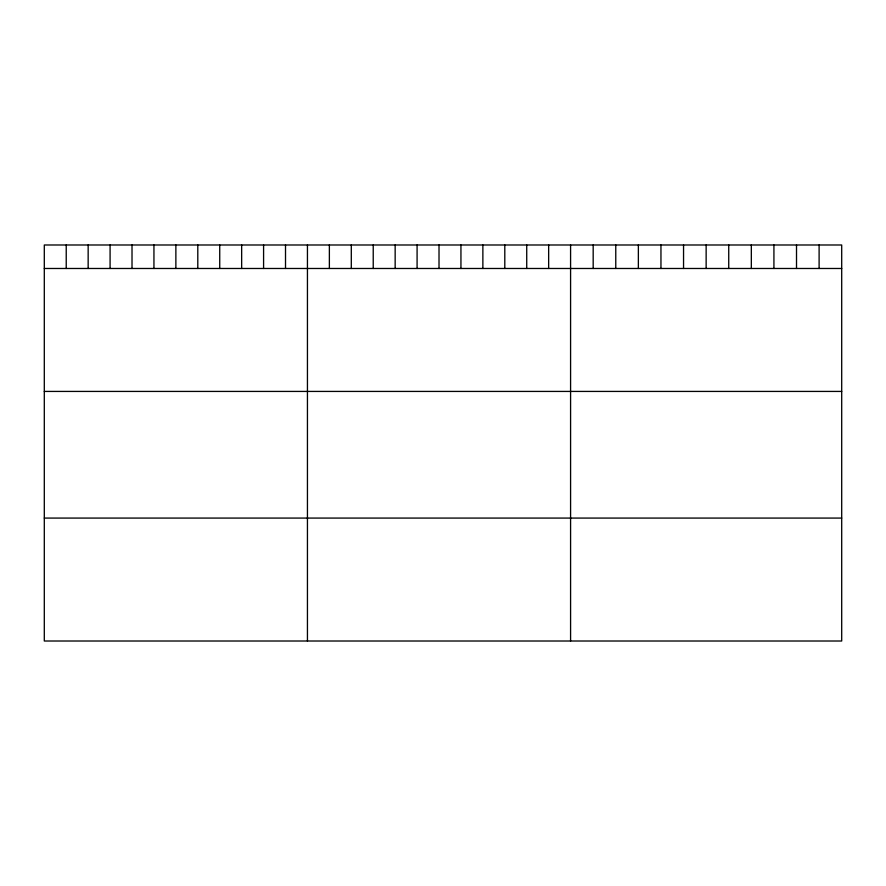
<?xml version="1.0" encoding="UTF-8"?>
<svg xmlns="http://www.w3.org/2000/svg" width="886" height="886" viewBox="0 0 886 886"><rect width="100%" height="100%" fill="white"/><g stroke="black" fill="none" stroke-linecap="round" stroke-linejoin="round"><path stroke-width="1.33" d="M841.7 268.48L841.7 641.01L44.3 641.01L44.3 244.99L841.7 244.99L841.7 268.48L44.3 268.48M44.3 391.424L841.7 391.424M44.3 518.077L841.7 518.077M819.107 244.99L819.107 268.48M796.514 244.99L796.514 268.48M773.921 244.99L773.921 268.48M751.328 244.99L751.328 268.48M728.735 244.99L728.735 268.48M706.142 244.99L706.142 268.48M683.549 244.99L683.549 268.48M660.956 244.99L660.956 268.48M638.363 244.99L638.363 268.48M615.77 244.99L615.77 268.48M593.177 244.99L593.177 268.48M570.584 244.99L570.584 641.01M548.655 244.99L548.655 268.48M526.727 244.99L526.727 268.48M504.798 244.99L504.798 268.48M482.87 244.99L482.87 268.48M460.941 244.99L460.941 268.48M439.013 244.99L439.013 268.48M417.084 244.99L417.084 268.48M395.156 244.99L395.156 268.48M373.227 244.99L373.227 268.48M351.299 244.99L351.299 268.48M329.37 244.99L329.37 268.48M307.442 244.99L307.442 641.01M285.514 244.99L285.514 268.48M263.585 244.99L263.585 268.48M241.656 244.99L241.656 268.48M219.728 244.99L219.728 268.48M197.799 244.99L197.799 268.48M175.871 244.99L175.871 268.48M153.942 244.99L153.942 268.48M132.014 244.99L132.014 268.48M110.085 244.99L110.085 268.48M88.157 244.99L88.157 268.48M66.228 244.99L66.228 268.48"/></g></svg>
